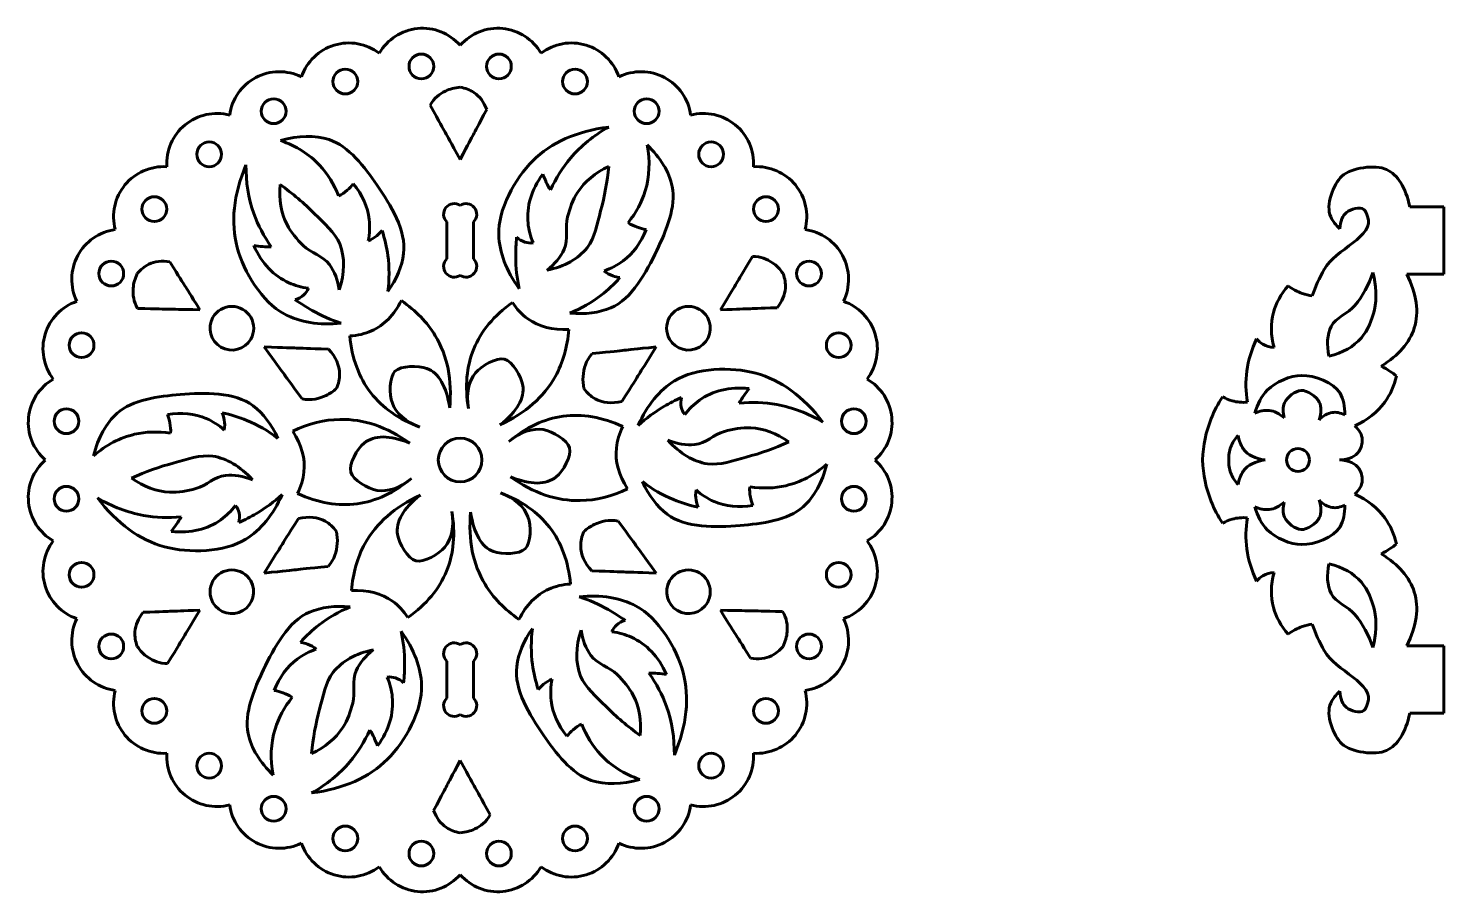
# Model space of a CAD drawing. Header units: millimetres. Extents: x 106 to 531, y -91 to 273.
# Drawn here: x 304 to 514.3, y 100.6 to 229 of the extents above; entities that cross this region are included whole.
import ezdxf

# ---------------------------------------------------------------- set-up
doc = ezdxf.new("R2010")
doc.units = ezdxf.units.MM
doc.linetypes.add('K5LT32773', pattern=[0])

msp = doc.modelspace()

# ---------------------------------------------------------------- linework, layer by layer
at = {"color": 30, "linetype": 'K5LT32773', "lineweight": 60, "true_color": 0xff8000}
for p, q in [((509.295, 202.423), (514.325, 202.423)), ((514.325, 202.423), (514.325, 192.423)), ((366.141, 200.177), (366.141, 194.668)), ((370.141, 194.668), (370.141, 200.177)), ((514.325, 192.423), (508.822, 192.423)), ((514.325, 137.115), (508.822, 137.115)), ((514.325, 127.115), (514.325, 137.115)), ((366.141, 129.36), (366.141, 134.869)), ((370.141, 134.869), (370.141, 129.36)), ((509.295, 127.115), (514.325, 127.115))]:
    msp.add_line(p, q, dxfattribs=at)
for centre, radius in [((362.378, 223.284), 1.841), ((373.905, 223.284), 1.841), ((351.073, 221.035), 1.841), ((385.21, 221.035), 1.841), ((340.424, 216.624), 1.841), ((395.859, 216.624), 1.841), ((330.84, 210.221), 1.841), ((405.443, 210.221), 1.841), ((322.689, 202.07), 1.841), ((413.593, 202.07), 1.841), ((316.285, 192.486), 1.841), ((419.997, 192.486), 1.841), ((311.874, 181.837), 1.841), ((424.408, 181.837), 1.841), ((309.626, 170.532), 1.841), ((426.657, 170.532), 1.841), ((368.141, 164.769), 3.245), ((492.67, 164.769), 1.698), ((309.626, 159.005), 1.841), ((426.657, 159.005), 1.841), ((311.874, 147.7), 1.841), ((424.408, 147.7), 1.841), ((316.285, 137.051), 1.841), ((419.997, 137.051), 1.841), ((322.689, 127.467), 1.841), ((413.593, 127.467), 1.841), ((330.84, 119.316), 1.841), ((405.443, 119.316), 1.841), ((340.424, 112.913), 1.841), ((395.859, 112.913), 1.841), ((351.073, 108.502), 1.841), ((385.21, 108.502), 1.841), ((362.378, 106.253), 1.841), ((373.905, 106.253), 1.841)]:
    msp.add_circle(centre, radius, dxfattribs=at)
for centre, radius, start, end in [((362.553, 221.507), 7.449, 41.3919, 149.8581), ((373.73, 221.507), 7.449, 30.1419, 138.6081), ((351.591, 219.326), 7.449, 52.6419, 161.1081), ((384.691, 219.326), 7.449, 18.8919, 127.3581), ((341.266, 215.049), 7.449, 63.8919, 172.3581), ((395.017, 215.049), 7.449, 7.6419, 116.1081), ((331.973, 208.84), 7.449, 75.1419, 183.6081), ((404.31, 208.84), 7.449, 356.3919, 104.8581), ((324.07, 200.937), 7.449, 86.3919, 194.8581), ((412.213, 200.937), 7.449, 345.1419, 93.6081), ((367.264, 201.3), 1.587, 56.4451, 225), ((369.019, 201.3), 1.587, 315, 123.5549), ((317.861, 191.644), 7.449, 97.6419, 206.1081), ((418.422, 191.644), 7.449, 333.8919, 82.3581), ((367.264, 193.545), 1.587, 135, 303.5549), ((369.019, 193.545), 1.587, 236.4451, 45), ((313.584, 181.318), 7.449, 108.8919, 217.3581), ((334.21, 184.359), 3.245, 330, 150), ((402.073, 184.359), 3.245, 30, 210), ((422.699, 181.318), 7.449, 322.6419, 71.1081), ((334.21, 184.359), 3.245, 150, 330), ((402.073, 184.359), 3.245, 210, 30), ((311.403, 170.357), 7.449, 120.1419, 228.6081), ((424.88, 170.357), 7.449, 311.3919, 59.8581), ((311.403, 159.18), 7.449, 131.3919, 239.8581), ((424.88, 159.18), 7.449, 300.1419, 48.6081), ((313.584, 148.219), 7.449, 142.6419, 251.1081), ((422.699, 148.219), 7.449, 288.8919, 37.3581), ((334.21, 145.178), 3.245, 30, 210), ((402.073, 145.178), 3.245, 330, 150), ((334.21, 145.178), 3.245, 210, 30), ((402.073, 145.178), 3.245, 150, 330), ((317.861, 137.893), 7.449, 153.8919, 262.3581), ((418.422, 137.893), 7.449, 277.6419, 26.1081), ((367.264, 135.992), 1.587, 56.4451, 225), ((369.019, 135.992), 1.587, 315, 123.5549), ((324.07, 128.6), 7.449, 165.1419, 273.6081), ((412.213, 128.6), 7.449, 266.3919, 14.8581), ((367.264, 128.237), 1.587, 135, 303.5549), ((369.019, 128.237), 1.587, 236.4451, 45), ((331.973, 120.697), 7.449, 176.3919, 284.8581), ((404.31, 120.697), 7.449, 255.1419, 3.6081), ((341.266, 114.488), 7.449, 187.6419, 296.1081), ((395.017, 114.488), 7.449, 243.8919, 352.3581), ((351.591, 110.211), 7.449, 198.8919, 307.3581), ((384.691, 110.211), 7.449, 232.6419, 341.1081), ((362.553, 108.03), 7.449, 210.1419, 318.6081), ((373.73, 108.03), 7.449, 221.3919, 329.8581)]:
    msp.add_arc(centre, radius, start, end, dxfattribs=at)
for points, knots in [([(363.682, 217.543), (364.282, 218.609), (365.058, 219.179), (365.95, 219.619), (366.606, 219.943), (367.337, 220.131), (368.141, 220.182)], [0, 0, 0, 0, 1, 1, 1, 2, 2, 2, 2]), ([(372.082, 216.88), (371.66, 217.998), (371.03, 218.84), (370.192, 219.405), (369.61, 219.798), (368.926, 220.057), (368.141, 220.182)], [0, 0, 0, 0, 1, 1, 1, 2, 2, 2, 2]), ([(341.44, 212.273), (344.136, 213.039), (346.55, 213.08), (348.681, 212.397), (351.561, 211.473), (353.969, 208.278), (355.775, 205.657), (357.796, 202.725), (360.173, 198.834), (359.743, 195.456), (359.503, 193.573), (358.718, 191.696), (357.388, 189.827)], [0, 0, 0, 0, 1, 1, 1, 2, 2, 2, 3, 3, 3, 4, 4, 4, 4]), ([(376.901, 190.242), (374.98, 192.947), (373.971, 195.62), (373.875, 198.261), (373.74, 201.993), (376.259, 206.603), (378.938, 209.266), (381.67, 211.982), (385.432, 213.653), (390.226, 214.279)], [0, 0, 0, 0, 1, 1, 1, 2, 2, 2, 3, 3, 3, 3]), ([(381.553, 204.92), (382.355, 206.667), (383.35, 208.242), (384.54, 209.645), (386.101, 211.486), (387.997, 213.03), (390.226, 214.279)], [0, 0, 0, 0, 1, 1, 1, 2, 2, 2, 2]), ([(350.071, 204.022), (349.38, 205.796), (348.438, 207.322), (347.244, 208.599), (345.719, 210.229), (343.784, 211.454), (341.44, 212.273)], [0, 0, 0, 0, 1, 1, 1, 2, 2, 2, 2]), ([(395.931, 211.645), (397.942, 209.693), (399.185, 207.623), (399.659, 205.436), (400.299, 202.48), (398.735, 198.797), (397.369, 195.922), (395.84, 192.706), (393.659, 188.702), (390.519, 187.386), (388.768, 186.652), (386.75, 186.393), (384.466, 186.61)], [0, 0, 0, 0, 1, 1, 1, 2, 2, 2, 3, 3, 3, 4, 4, 4, 4]), ([(393.101, 200.045), (394.292, 201.53), (395.142, 203.109), (395.65, 204.782), (396.3, 206.917), (396.393, 209.205), (395.931, 211.645)], [0, 0, 0, 0, 1, 1, 1, 2, 2, 2, 2]), ([(350.461, 185.091), (347.157, 184.78), (344.338, 185.243), (342.003, 186.48), (338.703, 188.229), (335.97, 192.715), (335.003, 196.367), (334.018, 200.091), (334.452, 204.185), (336.306, 208.649)], [0, 0, 0, 0, 1, 1, 1, 2, 2, 2, 3, 3, 3, 3]), ([(340.075, 196.459), (338.963, 198.027), (338.097, 199.677), (337.477, 201.408), (336.663, 203.681), (336.273, 206.095), (336.306, 208.649)], [0, 0, 0, 0, 1, 1, 1, 2, 2, 2, 2]), ([(381.038, 192.984), (382.223, 193.895), (383.08, 194.942), (383.608, 196.126), (384.234, 197.53), (383.696, 199.377), (384.102, 200.912), (384.434, 202.165), (384.886, 203.486), (385.581, 204.551), (386.648, 206.188), (388.192, 207.476), (390.214, 208.415)], [0, 0, 0, 0, 1, 1, 1, 2, 2, 2, 3, 3, 3, 4, 4, 4, 4]), ([(381.038, 192.984), (383.685, 193.545), (385.68, 194.662), (387.021, 196.336), (388.16, 197.758), (388.506, 199.943), (389.023, 201.808), (389.619, 203.956), (390.016, 206.159), (390.214, 208.415)], [0, 0, 0, 0, 1, 1, 1, 2, 2, 2, 3, 3, 3, 3]), ([(509.295, 202.423), (508.635, 205.323), (507.486, 207.164), (505.845, 207.943), (504.152, 208.748), (500.573, 208.239), (499.196, 206.965), (497.908, 205.774), (496.729, 202.653), (497.534, 200.903), (497.819, 200.282), (498.275, 199.695), (498.903, 199.142)], [0, 0, 0, 0, 1, 1, 1, 2, 2, 2, 3, 3, 3, 4, 4, 4, 4]), ([(378.984, 197.049), (378.577, 198.034), (378.326, 199.016), (378.229, 199.994), (377.986, 202.441), (378.712, 204.869), (380.406, 207.278)], [0, 0, 0, 0, 1, 1, 1, 2, 2, 2, 2]), ([(380.406, 207.278), (380.569, 206.86), (380.748, 206.451), (380.945, 206.049), (381.132, 205.665), (381.335, 205.289), (381.553, 204.92)], [0, 0, 0, 0, 1, 1, 1, 2, 2, 2, 2]), ([(350.154, 190.045), (349.958, 191.527), (349.479, 192.792), (348.718, 193.842), (347.816, 195.086), (345.947, 195.544), (344.821, 196.663), (343.901, 197.577), (342.983, 198.628), (342.408, 199.763), (341.525, 201.505), (341.181, 203.487), (341.378, 205.707)], [0, 0, 0, 0, 1, 1, 1, 2, 2, 2, 3, 3, 3, 4, 4, 4, 4]), ([(350.154, 190.045), (350.992, 192.618), (351.022, 194.904), (350.243, 196.902), (349.581, 198.6), (347.862, 199.992), (346.506, 201.372), (344.943, 202.963), (343.234, 204.408), (341.378, 205.707)], [0, 0, 0, 0, 1, 1, 1, 2, 2, 2, 3, 3, 3, 3]), ([(352.263, 205.844), (351.983, 205.488), (351.675, 205.165), (351.338, 204.877), (350.953, 204.548), (350.531, 204.263), (350.071, 204.022)], [0, 0, 0, 0, 1, 1, 1, 2, 2, 2, 2]), ([(354.474, 197.359), (354.691, 198.448), (354.74, 199.506), (354.619, 200.532), (354.399, 202.409), (353.614, 204.179), (352.263, 205.844)], [0, 0, 0, 0, 1, 1, 1, 2, 2, 2, 2]), ([(498.903, 199.142), (498.979, 200.291), (499.283, 201.111), (499.88, 201.587), (500.474, 202.061), (501.915, 202.494), (502.466, 202.005), (502.71, 201.787), (502.877, 201.319), (503.016, 200.983), (504.241, 198.03), (498.145, 196.08), (496.539, 193.117), (495.858, 191.862), (495.277, 190.546), (494.796, 189.168)], [0, 0, 0, 0, 1, 1, 1, 2, 2, 2, 3, 3, 3, 4, 4, 4, 5, 5, 5, 5]), ([(395.774, 199.057), (395.326, 199.121), (394.893, 199.227), (394.475, 199.375), (393.997, 199.544), (393.539, 199.767), (393.101, 200.045)], [0, 0, 0, 0, 1, 1, 1, 2, 2, 2, 2]), ([(356.534, 198.888), (356.305, 198.595), (356.051, 198.335), (355.772, 198.108), (355.387, 197.796), (354.955, 197.546), (354.474, 197.359)], [0, 0, 0, 0, 1, 1, 1, 2, 2, 2, 2]), ([(357.388, 189.827), (357.629, 191.635), (357.633, 193.416), (357.399, 195.171), (357.232, 196.424), (356.943, 197.663), (356.534, 198.888)], [0, 0, 0, 0, 1, 1, 1, 2, 2, 2, 2]), ([(376.901, 190.242), (376.583, 191.81), (376.415, 193.383), (376.397, 194.96), (376.386, 195.946), (376.433, 196.933), (376.539, 197.922)], [0, 0, 0, 0, 1, 1, 1, 2, 2, 2, 2]), ([(376.539, 197.922), (376.911, 197.557), (377.321, 197.304), (377.769, 197.164), (378.147, 197.045), (378.552, 197.007), (378.984, 197.049)], [0, 0, 0, 0, 1, 1, 1, 2, 2, 2, 2]), ([(389.532, 192.9), (390.584, 193.256), (391.524, 193.743), (392.352, 194.361), (393.868, 195.49), (395.008, 197.055), (395.774, 199.057)], [0, 0, 0, 0, 1, 1, 1, 2, 2, 2, 2]), ([(345.607, 190.299), (344.551, 190.439), (343.575, 190.712), (342.679, 191.117), (340.438, 192.131), (338.698, 193.973), (337.459, 196.644)], [0, 0, 0, 0, 1, 1, 1, 2, 2, 2, 2]), ([(337.459, 196.644), (337.902, 196.577), (338.347, 196.528), (338.793, 196.497), (339.219, 196.467), (339.647, 196.455), (340.075, 196.459)], [0, 0, 0, 0, 1, 1, 1, 2, 2, 2, 2]), ([(324.982, 194.236), (323.803, 194.431), (322.759, 194.306), (321.85, 193.863), (321.219, 193.555), (320.652, 193.092), (320.151, 192.475)], [0, 0, 0, 0, 1, 1, 1, 2, 2, 2, 2]), ([(411.616, 195.018), (412.839, 195.031), (413.72, 194.644), (414.547, 194.092), (415.156, 193.685), (415.684, 193.146), (416.131, 192.475)], [0, 0, 0, 0, 1, 1, 1, 2, 2, 2, 2]), ([(320.207, 187.294), (319.584, 188.347), (319.479, 189.303), (319.544, 190.296), (319.591, 191.026), (319.794, 191.753), (320.151, 192.475)], [0, 0, 0, 0, 1, 1, 1, 2, 2, 2, 2]), ([(384.466, 186.61), (386.153, 187.305), (387.697, 188.193), (389.099, 189.273), (390.101, 190.044), (391.03, 190.913), (391.886, 191.881)], [0, 0, 0, 0, 1, 1, 1, 2, 2, 2, 2]), ([(391.886, 191.881), (391.518, 191.932), (391.166, 192.022), (390.829, 192.151), (390.367, 192.327), (389.935, 192.577), (389.532, 192.9)], [0, 0, 0, 0, 1, 1, 1, 2, 2, 2, 2]), ([(415.241, 187.412), (415.999, 188.336), (416.413, 189.302), (416.483, 190.31), (416.532, 191.012), (416.415, 191.733), (416.131, 192.475)], [0, 0, 0, 0, 1, 1, 1, 2, 2, 2, 2]), ([(503.783, 192.649), (503.181, 190.793), (502.3, 189.158), (501.142, 187.744), (500.162, 186.549), (498.237, 185.942), (497.605, 184.632), (497.008, 183.397), (496.898, 181.919), (497.275, 180.199)], [0, 0, 0, 0, 1, 1, 1, 2, 2, 2, 3, 3, 3, 3]), ([(503.783, 192.649), (504.335, 190.7), (504.413, 188.845), (504.018, 187.084), (503.694, 185.637), (503.038, 184.033), (502.085, 182.934), (500.933, 181.607), (499.329, 180.695), (497.275, 180.199)], [0, 0, 0, 0, 1, 1, 1, 2, 2, 2, 3, 3, 3, 3]), ([(508.822, 192.423), (510.318, 189.418), (510.698, 186.742), (509.96, 184.396), (509.279, 182.229), (507.621, 180.327), (505.056, 178.737)], [0, 0, 0, 0, 1, 1, 1, 2, 2, 2, 2]), ([(343.628, 188.618), (344.131, 188.758), (344.555, 188.986), (344.9, 189.304), (345.192, 189.572), (345.427, 189.904), (345.607, 190.299)], [0, 0, 0, 0, 1, 1, 1, 2, 2, 2, 2]), ([(491.192, 190.668), (490.121, 189.433), (489.398, 188.113), (489.022, 186.707), (488.587, 185.077), (488.618, 183.332), (489.117, 181.473)], [0, 0, 0, 0, 1, 1, 1, 2, 2, 2, 2]), ([(494.796, 189.168), (494.284, 189.246), (493.79, 189.368), (493.314, 189.536), (492.563, 189.801), (491.856, 190.178), (491.192, 190.668)], [0, 0, 0, 0, 1, 1, 1, 2, 2, 2, 2]), ([(350.461, 185.091), (348.944, 185.6), (347.497, 186.241), (346.122, 187.014), (345.263, 187.497), (344.432, 188.032), (343.628, 188.618)], [0, 0, 0, 0, 1, 1, 1, 2, 2, 2, 2]), ([(351.734, 183.207), (352.921, 183.277), (354.003, 183.533), (354.981, 183.974), (356.826, 184.808), (358.299, 186.304), (359.399, 188.463)], [0, 0, 0, 0, 1, 1, 1, 2, 2, 2, 2]), ([(359.399, 188.463), (361.558, 186.978), (363.237, 185.241), (364.436, 183.253), (366.251, 180.246), (366.967, 176.662), (366.585, 172.503)], [0, 0, 0, 0, 1, 1, 1, 2, 2, 2, 2]), ([(369.375, 172.412), (368.823, 175.702), (369.084, 178.657), (370.158, 181.277), (371.243, 183.925), (373.159, 186.232), (375.906, 188.197)], [0, 0, 0, 0, 1, 1, 1, 2, 2, 2, 2]), ([(375.906, 188.197), (376.56, 187.204), (377.322, 186.395), (378.194, 185.769), (379.839, 184.587), (381.871, 184.06), (384.29, 184.186)], [0, 0, 0, 0, 1, 1, 1, 2, 2, 2, 2]), ([(362.139, 169.659), (359.014, 170.826), (356.585, 172.529), (354.853, 174.769), (353.102, 177.033), (352.062, 179.846), (351.734, 183.207)], [0, 0, 0, 0, 1, 1, 1, 2, 2, 2, 2]), ([(384.29, 184.186), (384.083, 181.574), (383.419, 179.252), (382.297, 177.22), (380.6, 174.145), (377.854, 171.733), (374.061, 169.984)], [0, 0, 0, 0, 1, 1, 1, 2, 2, 2, 2]), ([(348.582, 181.244), (349.662, 180.075), (350.209, 178.851), (350.225, 177.57), (350.233, 176.858), (350.077, 176.129), (349.757, 175.383)], [0, 0, 0, 0, 1, 1, 1, 2, 2, 2, 2]), ([(486.523, 182.793), (485.764, 181.227), (485.277, 179.624), (485.061, 177.983), (484.863, 176.474), (484.894, 174.934), (485.156, 173.362)], [0, 0, 0, 0, 1, 1, 1, 2, 2, 2, 2]), ([(489.117, 181.473), (488.502, 181.529), (487.952, 181.701), (487.466, 181.991), (487.119, 182.199), (486.804, 182.466), (486.523, 182.793)], [0, 0, 0, 0, 1, 1, 1, 2, 2, 2, 2]), ([(362.139, 169.659), (359.977, 170.516), (358.618, 171.699), (358.06, 173.208), (357.569, 174.537), (357.598, 177.094), (358.455, 177.956), (359.311, 178.816), (361.935, 178.864), (363.19, 178.383), (364.982, 177.696), (366.113, 175.735), (366.585, 172.503)], [0, 0, 0, 0, 1, 1, 1, 2, 2, 2, 3, 3, 3, 4, 4, 4, 4]), ([(369.375, 172.412), (369.037, 174.713), (369.382, 176.482), (370.41, 177.719), (371.315, 178.809), (373.544, 180.062), (374.719, 179.75), (375.891, 179.439), (377.246, 177.191), (377.456, 175.864), (377.757, 173.969), (376.625, 172.008), (374.061, 169.984)], [0, 0, 0, 0, 1, 1, 1, 2, 2, 2, 3, 3, 3, 4, 4, 4, 4]), ([(387.756, 180.583), (386.793, 179.487), (386.522, 178.386), (386.42, 177.204), (386.368, 176.611), (386.404, 176.004), (386.525, 175.383)], [0, 0, 0, 0, 1, 1, 1, 2, 2, 2, 2]), ([(394.582, 169.919), (395.964, 172.935), (397.774, 175.145), (400.014, 176.549), (403.178, 178.533), (408.429, 178.656), (412.076, 177.667), (415.793, 176.659), (419.122, 174.236), (422.061, 170.398)], [0, 0, 0, 0, 1, 1, 1, 2, 2, 2, 3, 3, 3, 3]), ([(486.245, 171.734), (486.633, 173.126), (487.256, 174.261), (488.111, 175.14), (489.336, 176.397), (491.528, 177.313), (493.22, 177.334), (495.133, 177.358), (497.964, 176.327), (498.918, 174.681), (499.417, 173.82), (499.657, 172.75), (499.638, 171.472)], [0, 0, 0, 0, 1, 1, 1, 2, 2, 2, 3, 3, 3, 4, 4, 4, 4]), ([(507.319, 177.276), (506.972, 175.787), (506.391, 174.483), (505.575, 173.362), (504.493, 171.876), (503, 170.713), (501.095, 169.872)], [0, 0, 0, 0, 1, 1, 1, 2, 2, 2, 2]), ([(505.056, 178.737), (505.506, 178.486), (505.947, 178.219), (506.376, 177.936), (506.696, 177.725), (507.011, 177.505), (507.319, 177.276)], [0, 0, 0, 0, 1, 1, 1, 2, 2, 2, 2]), ([(313.651, 165.396), (314.335, 168.114), (315.506, 170.225), (317.164, 171.73), (319.404, 173.762), (323.375, 174.249), (326.548, 174.503), (330.097, 174.787), (334.655, 174.901), (337.366, 172.839), (338.877, 171.69), (340.109, 170.072), (341.064, 167.985)], [0, 0, 0, 0, 1, 1, 1, 2, 2, 2, 3, 3, 3, 4, 4, 4, 4]), ([(344.638, 173.848), (346.069, 173.562), (347.158, 173.878), (348.233, 174.38), (348.772, 174.632), (349.28, 174.967), (349.757, 175.383)], [0, 0, 0, 0, 1, 1, 1, 2, 2, 2, 2]), ([(392.189, 173.47), (390.637, 173.119), (389.303, 173.257), (388.186, 173.884), (387.565, 174.233), (387.012, 174.732), (386.525, 175.383)], [0, 0, 0, 0, 1, 1, 1, 2, 2, 2, 2]), ([(401.519, 171.519), (402.168, 172.363), (402.892, 173.072), (403.691, 173.645), (405.689, 175.079), (408.155, 175.664), (411.088, 175.402)], [0, 0, 0, 0, 1, 1, 1, 2, 2, 2, 2]), ([(411.088, 175.402), (410.808, 175.052), (410.543, 174.692), (410.293, 174.321), (410.054, 173.967), (409.83, 173.603), (409.619, 173.229)], [0, 0, 0, 0, 1, 1, 1, 2, 2, 2, 2]), ([(490.633, 171.014), (490.392, 171.896), (490.403, 172.649), (490.665, 173.273), (491.024, 174.127), (492.307, 175.071), (493.154, 175.107), (494.031, 175.144), (495.438, 174.215), (495.84, 173.371), (496.177, 172.663), (496.166, 171.768), (495.807, 170.686)], [0, 0, 0, 0, 1, 1, 1, 2, 2, 2, 3, 3, 3, 4, 4, 4, 4]), ([(394.582, 169.919), (395.781, 170.978), (397.059, 171.91), (398.416, 172.715), (399.264, 173.217), (400.143, 173.67), (401.052, 174.073)], [0, 0, 0, 0, 1, 1, 1, 2, 2, 2, 2]), ([(401.052, 174.073), (400.922, 173.568), (400.908, 173.086), (401.01, 172.628), (401.097, 172.242), (401.266, 171.872), (401.519, 171.519)], [0, 0, 0, 0, 1, 1, 1, 2, 2, 2, 2]), ([(409.619, 173.229), (411.533, 173.409), (413.395, 173.334), (415.205, 173.005), (417.58, 172.573), (419.865, 171.704), (422.061, 170.398)], [0, 0, 0, 0, 1, 1, 1, 2, 2, 2, 2]), ([(481.465, 174.18), (480.783, 173.135), (480.217, 172.049), (479.767, 170.921), (478.998, 168.991), (478.568, 166.941), (478.477, 164.769)], [0, 0, 0, 0, 1, 1, 1, 2, 2, 2, 2]), ([(485.156, 173.362), (484.366, 173.294), (483.611, 173.364), (482.891, 173.569), (482.399, 173.709), (481.924, 173.913), (481.465, 174.18)], [0, 0, 0, 0, 1, 1, 1, 2, 2, 2, 2]), ([(333.084, 169.228), (332.249, 169.96), (331.357, 170.531), (330.408, 170.94), (328.673, 171.687), (326.747, 171.892), (324.63, 171.555)], [0, 0, 0, 0, 1, 1, 1, 2, 2, 2, 2]), ([(324.63, 171.555), (324.799, 171.135), (324.923, 170.707), (325.005, 170.271), (325.097, 169.773), (325.133, 169.265), (325.112, 168.746)], [0, 0, 0, 0, 1, 1, 1, 2, 2, 2, 2]), ([(341.064, 167.985), (339.618, 169.098), (338.077, 169.992), (336.441, 170.666), (335.272, 171.148), (334.055, 171.518), (332.789, 171.776)], [0, 0, 0, 0, 1, 1, 1, 2, 2, 2, 2]), ([(332.789, 171.776), (332.929, 171.432), (333.027, 171.081), (333.084, 170.726), (333.162, 170.237), (333.162, 169.738), (333.084, 169.228)], [0, 0, 0, 0, 1, 1, 1, 2, 2, 2, 2]), ([(343.251, 169.045), (345.616, 170.172), (347.959, 170.758), (350.28, 170.802), (353.792, 170.87), (357.254, 169.698), (360.665, 167.287)], [0, 0, 0, 0, 1, 1, 1, 2, 2, 2, 2]), ([(375.378, 167.522), (377.951, 169.644), (380.64, 170.896), (383.446, 171.276), (386.283, 171.661), (389.238, 171.155), (392.313, 169.758)], [0, 0, 0, 0, 1, 1, 1, 2, 2, 2, 2]), ([(486.245, 171.734), (486.983, 172.073), (487.692, 172.204), (488.373, 172.127), (489.165, 172.037), (489.919, 171.666), (490.633, 171.014)], [0, 0, 0, 0, 1, 1, 1, 2, 2, 2, 2]), ([(495.807, 170.686), (496.402, 171.348), (497.046, 171.731), (497.739, 171.832), (498.336, 171.92), (498.969, 171.8), (499.638, 171.472)], [0, 0, 0, 0, 1, 1, 1, 2, 2, 2, 2]), ([(325.112, 168.746), (323.229, 169.035), (321.437, 168.981), (319.734, 168.586), (317.56, 168.08), (315.532, 167.017), (313.651, 165.396)], [0, 0, 0, 0, 1, 1, 1, 2, 2, 2, 2]), ([(343.97, 159.779), (344.502, 160.841), (344.822, 161.906), (344.928, 162.974), (345.129, 164.989), (344.57, 167.013), (343.251, 169.045)], [0, 0, 0, 0, 1, 1, 1, 2, 2, 2, 2]), ([(360.905, 162.015), (359.082, 160.572), (357.377, 159.986), (355.792, 160.258), (354.395, 160.497), (352.196, 161.8), (351.878, 162.974), (351.561, 164.145), (352.831, 166.442), (353.875, 167.287), (355.366, 168.496), (357.63, 168.496), (360.665, 167.287)], [0, 0, 0, 0, 1, 1, 1, 2, 2, 2, 3, 3, 3, 4, 4, 4, 4]), ([(375.378, 167.522), (377.201, 168.965), (378.905, 169.551), (380.491, 169.279), (381.888, 169.04), (384.087, 167.737), (384.405, 166.563), (384.722, 165.392), (383.452, 163.095), (382.408, 162.25), (380.916, 161.041), (378.653, 161.041), (375.618, 162.25)], [0, 0, 0, 0, 1, 1, 1, 2, 2, 2, 3, 3, 3, 4, 4, 4, 4]), ([(392.313, 169.758), (391.78, 168.696), (391.461, 167.631), (391.354, 166.563), (391.154, 164.548), (391.713, 162.524), (393.032, 160.492)], [0, 0, 0, 0, 1, 1, 1, 2, 2, 2, 2]), ([(399.025, 167.708), (400.406, 167.137), (401.742, 166.918), (403.031, 167.053), (404.56, 167.212), (405.891, 168.602), (407.423, 169.018), (408.674, 169.357), (410.044, 169.626), (411.314, 169.557), (413.265, 169.451), (415.152, 168.757), (416.977, 167.477)], [0, 0, 0, 0, 1, 1, 1, 2, 2, 2, 3, 3, 3, 4, 4, 4, 4]), ([(482.386, 164.769), (482.363, 165.463), (482.462, 166.11), (482.687, 166.711), (482.918, 167.326), (483.251, 167.895), (483.774, 168.408)], [0, 0, 0, 0, 1, 1, 1, 2, 2, 2, 2]), ([(483.774, 168.408), (483.892, 167.624), (484.148, 166.964), (484.542, 166.429), (485.217, 165.51), (486.298, 164.956), (487.784, 164.769)], [0, 0, 0, 0, 1, 1, 1, 2, 2, 2, 2]), ([(501.095, 169.872), (501.809, 169.219), (502.186, 168.527), (502.226, 167.797), (502.256, 167.253), (502.039, 166.551), (501.755, 166.099), (501.223, 165.255), (500.247, 164.811), (498.826, 164.769)], [0, 0, 0, 0, 1, 1, 1, 2, 2, 2, 3, 3, 3, 3]), ([(399.025, 167.708), (400.834, 165.695), (402.799, 164.527), (404.919, 164.202), (406.72, 163.927), (408.786, 164.72), (410.659, 165.204), (412.818, 165.762), (414.924, 166.519), (416.977, 167.477)], [0, 0, 0, 0, 1, 1, 1, 2, 2, 2, 3, 3, 3, 3]), ([(337.258, 161.829), (335.448, 163.842), (333.484, 165.011), (331.364, 165.335), (329.562, 165.61), (327.497, 164.817), (325.624, 164.333), (323.465, 163.775), (321.359, 163.018), (319.306, 162.06)], [0, 0, 0, 0, 1, 1, 1, 2, 2, 2, 3, 3, 3, 3]), ([(422.632, 164.141), (421.947, 161.423), (420.776, 159.312), (419.119, 157.807), (416.879, 155.775), (412.908, 155.288), (409.734, 155.034), (406.185, 154.75), (401.627, 154.636), (398.917, 156.698), (397.406, 157.847), (396.173, 159.465), (395.219, 161.552)], [0, 0, 0, 0, 1, 1, 1, 2, 2, 2, 3, 3, 3, 4, 4, 4, 4]), ([(411.171, 160.791), (413.053, 160.502), (414.846, 160.556), (416.548, 160.951), (418.722, 161.457), (420.75, 162.52), (422.632, 164.141)], [0, 0, 0, 0, 1, 1, 1, 2, 2, 2, 2]), ([(481.465, 155.357), (480.783, 156.402), (480.217, 157.488), (479.767, 158.616), (478.998, 160.546), (478.568, 162.596), (478.477, 164.769)], [0, 0, 0, 0, 1, 1, 1, 2, 2, 2, 2]), ([(482.386, 164.769), (482.363, 164.074), (482.462, 163.427), (482.687, 162.826), (482.918, 162.211), (483.251, 161.642), (483.774, 161.129)], [0, 0, 0, 0, 1, 1, 1, 2, 2, 2, 2]), ([(483.774, 161.129), (483.892, 161.913), (484.148, 162.573), (484.542, 163.108), (485.217, 164.027), (486.298, 164.581), (487.784, 164.769)], [0, 0, 0, 0, 1, 1, 1, 2, 2, 2, 2]), ([(501.095, 159.665), (501.809, 160.318), (502.186, 161.01), (502.226, 161.74), (502.256, 162.284), (502.039, 162.986), (501.755, 163.438), (501.223, 164.282), (500.247, 164.726), (498.826, 164.769)], [0, 0, 0, 0, 1, 1, 1, 2, 2, 2, 3, 3, 3, 3]), ([(337.258, 161.829), (335.876, 162.4), (334.541, 162.619), (333.251, 162.484), (331.723, 162.325), (330.392, 160.935), (328.86, 160.519), (327.608, 160.18), (326.239, 159.911), (324.969, 159.98), (323.018, 160.086), (321.13, 160.78), (319.306, 162.06)], [0, 0, 0, 0, 1, 1, 1, 2, 2, 2, 3, 3, 3, 4, 4, 4, 4]), ([(360.905, 162.015), (358.332, 159.893), (355.642, 158.641), (352.837, 158.261), (350, 157.876), (347.044, 158.382), (343.97, 159.779)], [0, 0, 0, 0, 1, 1, 1, 2, 2, 2, 2]), ([(393.032, 160.492), (390.667, 159.365), (388.324, 158.779), (386.002, 158.735), (382.49, 158.667), (379.029, 159.839), (375.618, 162.25)], [0, 0, 0, 0, 1, 1, 1, 2, 2, 2, 2]), ([(395.219, 161.552), (396.664, 160.439), (398.205, 159.545), (399.842, 158.871), (401.01, 158.389), (402.228, 158.019), (403.494, 157.761)], [0, 0, 0, 0, 1, 1, 1, 2, 2, 2, 2]), ([(403.494, 157.761), (403.354, 158.105), (403.256, 158.456), (403.199, 158.811), (403.121, 159.3), (403.121, 159.799), (403.199, 160.309)], [0, 0, 0, 0, 1, 1, 1, 2, 2, 2, 2]), ([(403.199, 160.309), (404.034, 159.577), (404.926, 159.006), (405.874, 158.597), (407.61, 157.85), (409.536, 157.645), (411.653, 157.982)], [0, 0, 0, 0, 1, 1, 1, 2, 2, 2, 2]), ([(411.653, 157.982), (411.484, 158.402), (411.359, 158.83), (411.278, 159.266), (411.185, 159.764), (411.15, 160.272), (411.171, 160.791)], [0, 0, 0, 0, 1, 1, 1, 2, 2, 2, 2]), ([(341.701, 159.618), (340.319, 156.602), (338.508, 154.392), (336.269, 152.988), (333.104, 151.004), (327.853, 150.881), (324.207, 151.87), (320.489, 152.878), (317.161, 155.301), (314.222, 159.139)], [0, 0, 0, 0, 1, 1, 1, 2, 2, 2, 3, 3, 3, 3]), ([(326.664, 156.308), (324.75, 156.128), (322.888, 156.203), (321.078, 156.532), (318.703, 156.964), (316.418, 157.833), (314.222, 159.139)], [0, 0, 0, 0, 1, 1, 1, 2, 2, 2, 2]), ([(334.764, 158.018), (334.114, 157.174), (333.39, 156.465), (332.591, 155.892), (330.593, 154.458), (328.128, 153.873), (325.195, 154.135)], [0, 0, 0, 0, 1, 1, 1, 2, 2, 2, 2]), ([(335.231, 155.464), (335.361, 155.969), (335.375, 156.451), (335.272, 156.909), (335.186, 157.295), (335.016, 157.665), (334.764, 158.018)], [0, 0, 0, 0, 1, 1, 1, 2, 2, 2, 2]), ([(341.701, 159.618), (340.502, 158.559), (339.224, 157.627), (337.867, 156.822), (337.019, 156.32), (336.14, 155.867), (335.231, 155.464)], [0, 0, 0, 0, 1, 1, 1, 2, 2, 2, 2]), ([(351.993, 145.351), (352.199, 147.963), (352.863, 150.285), (353.985, 152.317), (355.683, 155.392), (358.428, 157.804), (362.222, 159.553)], [0, 0, 0, 0, 1, 1, 1, 2, 2, 2, 2]), ([(366.907, 157.125), (367.246, 154.824), (366.901, 153.055), (365.873, 151.818), (364.967, 150.728), (362.739, 149.475), (361.564, 149.787), (360.391, 150.098), (359.037, 152.346), (358.827, 153.673), (358.526, 155.569), (359.658, 157.529), (362.222, 159.553)], [0, 0, 0, 0, 1, 1, 1, 2, 2, 2, 3, 3, 3, 4, 4, 4, 4]), ([(374.144, 159.878), (376.306, 159.021), (377.665, 157.838), (378.222, 156.329), (378.714, 155), (378.685, 152.443), (377.827, 151.581), (376.972, 150.721), (374.348, 150.673), (373.093, 151.154), (371.301, 151.841), (370.17, 153.802), (369.698, 157.034)], [0, 0, 0, 0, 1, 1, 1, 2, 2, 2, 3, 3, 3, 4, 4, 4, 4]), ([(374.144, 159.878), (377.269, 158.711), (379.697, 157.008), (381.43, 154.768), (383.181, 152.504), (384.22, 149.691), (384.549, 146.33)], [0, 0, 0, 0, 1, 1, 1, 2, 2, 2, 2]), ([(486.245, 157.803), (486.983, 157.464), (487.692, 157.333), (488.373, 157.41), (489.165, 157.5), (489.919, 157.871), (490.633, 158.523)], [0, 0, 0, 0, 1, 1, 1, 2, 2, 2, 2]), ([(486.245, 157.803), (486.633, 156.411), (487.256, 155.276), (488.111, 154.397), (489.336, 153.14), (491.528, 152.224), (493.22, 152.203), (495.133, 152.179), (497.964, 153.21), (498.918, 154.856), (499.417, 155.717), (499.657, 156.787), (499.638, 158.065)], [0, 0, 0, 0, 1, 1, 1, 2, 2, 2, 3, 3, 3, 4, 4, 4, 4]), ([(490.633, 158.523), (490.392, 157.641), (490.403, 156.888), (490.665, 156.264), (491.024, 155.41), (492.307, 154.466), (493.154, 154.43), (494.031, 154.393), (495.438, 155.322), (495.84, 156.166), (496.177, 156.874), (496.166, 157.769), (495.807, 158.851)], [0, 0, 0, 0, 1, 1, 1, 2, 2, 2, 3, 3, 3, 4, 4, 4, 4]), ([(495.807, 158.851), (496.402, 158.189), (497.046, 157.806), (497.739, 157.705), (498.336, 157.617), (498.969, 157.737), (499.638, 158.065)], [0, 0, 0, 0, 1, 1, 1, 2, 2, 2, 2]), ([(507.319, 152.261), (506.972, 153.75), (506.391, 155.054), (505.575, 156.175), (504.493, 157.661), (503, 158.824), (501.095, 159.665)], [0, 0, 0, 0, 1, 1, 1, 2, 2, 2, 2]), ([(325.195, 154.135), (325.475, 154.485), (325.74, 154.845), (325.99, 155.216), (326.228, 155.57), (326.453, 155.934), (326.664, 156.308)], [0, 0, 0, 0, 1, 1, 1, 2, 2, 2, 2]), ([(344.094, 156.067), (345.646, 156.418), (346.98, 156.28), (348.097, 155.653), (348.717, 155.304), (349.271, 154.805), (349.757, 154.154)], [0, 0, 0, 0, 1, 1, 1, 2, 2, 2, 2]), ([(366.907, 157.125), (367.459, 153.835), (367.198, 150.88), (366.125, 148.26), (365.039, 145.612), (363.123, 143.305), (360.377, 141.34)], [0, 0, 0, 0, 1, 1, 1, 2, 2, 2, 2]), ([(376.883, 141.074), (374.725, 142.559), (373.046, 144.296), (371.847, 146.284), (370.032, 149.291), (369.316, 152.875), (369.698, 157.034)], [0, 0, 0, 0, 1, 1, 1, 2, 2, 2, 2]), ([(391.645, 155.689), (390.214, 155.975), (389.124, 155.659), (388.05, 155.157), (387.511, 154.905), (387.002, 154.57), (386.525, 154.154)], [0, 0, 0, 0, 1, 1, 1, 2, 2, 2, 2]), ([(485.156, 156.175), (484.366, 156.243), (483.611, 156.173), (482.891, 155.968), (482.399, 155.828), (481.924, 155.624), (481.465, 155.357)], [0, 0, 0, 0, 1, 1, 1, 2, 2, 2, 2]), ([(486.523, 146.744), (485.764, 148.31), (485.277, 149.913), (485.061, 151.554), (484.863, 153.063), (484.894, 154.603), (485.156, 156.175)], [0, 0, 0, 0, 1, 1, 1, 2, 2, 2, 2]), ([(348.527, 148.954), (349.49, 150.05), (349.761, 151.151), (349.863, 152.333), (349.914, 152.926), (349.879, 153.533), (349.757, 154.154)], [0, 0, 0, 0, 1, 1, 1, 2, 2, 2, 2]), ([(387.701, 148.293), (386.621, 149.462), (386.073, 150.686), (386.058, 151.967), (386.049, 152.679), (386.205, 153.408), (386.525, 154.154)], [0, 0, 0, 0, 1, 1, 1, 2, 2, 2, 2]), ([(505.056, 150.8), (505.506, 151.051), (505.947, 151.318), (506.376, 151.601), (506.696, 151.812), (507.011, 152.032), (507.319, 152.261)], [0, 0, 0, 0, 1, 1, 1, 2, 2, 2, 2]), ([(508.822, 137.115), (510.318, 140.119), (510.698, 142.795), (509.96, 145.141), (509.279, 147.308), (507.621, 149.21), (505.056, 150.8)], [0, 0, 0, 0, 1, 1, 1, 2, 2, 2, 2]), ([(489.117, 148.064), (488.502, 148.008), (487.952, 147.836), (487.466, 147.546), (487.119, 147.338), (486.804, 147.071), (486.523, 146.744)], [0, 0, 0, 0, 1, 1, 1, 2, 2, 2, 2]), ([(491.192, 138.869), (490.121, 140.104), (489.398, 141.424), (489.022, 142.83), (488.587, 144.46), (488.618, 146.205), (489.117, 148.064)], [0, 0, 0, 0, 1, 1, 1, 2, 2, 2, 2]), ([(503.783, 136.888), (503.181, 138.744), (502.3, 140.379), (501.142, 141.793), (500.162, 142.988), (498.237, 143.595), (497.605, 144.905), (497.008, 146.14), (496.898, 147.618), (497.275, 149.338)], [0, 0, 0, 0, 1, 1, 1, 2, 2, 2, 3, 3, 3, 3]), ([(503.783, 136.888), (504.335, 138.837), (504.413, 140.692), (504.018, 142.453), (503.694, 143.9), (503.038, 145.504), (502.085, 146.603), (500.933, 147.93), (499.329, 148.842), (497.275, 149.338)], [0, 0, 0, 0, 1, 1, 1, 2, 2, 2, 3, 3, 3, 3]), ([(360.377, 141.34), (359.723, 142.333), (358.96, 143.142), (358.089, 143.768), (356.444, 144.95), (354.412, 145.477), (351.993, 145.351)], [0, 0, 0, 0, 1, 1, 1, 2, 2, 2, 2]), ([(384.549, 146.33), (383.362, 146.26), (382.28, 146.004), (381.302, 145.563), (379.456, 144.729), (377.983, 143.233), (376.883, 141.074)], [0, 0, 0, 0, 1, 1, 1, 2, 2, 2, 2]), ([(340.352, 117.892), (338.341, 119.844), (337.098, 121.914), (336.624, 124.101), (335.984, 127.057), (337.547, 130.74), (338.914, 133.615), (340.443, 136.831), (342.623, 140.835), (345.764, 142.151), (347.515, 142.885), (349.533, 143.144), (351.817, 142.927)], [0, 0, 0, 0, 1, 1, 1, 2, 2, 2, 3, 3, 3, 4, 4, 4, 4]), ([(385.822, 144.446), (389.125, 144.757), (391.944, 144.294), (394.28, 143.057), (397.58, 141.308), (400.312, 136.822), (401.279, 133.17), (402.265, 129.446), (401.831, 125.352), (399.976, 120.888)], [0, 0, 0, 0, 1, 1, 1, 2, 2, 2, 3, 3, 3, 3]), ([(385.822, 144.446), (387.339, 143.937), (388.785, 143.296), (390.16, 142.523), (391.019, 142.04), (391.851, 141.505), (392.654, 140.919)], [0, 0, 0, 0, 1, 1, 1, 2, 2, 2, 2]), ([(321.042, 142.125), (320.284, 141.201), (319.87, 140.235), (319.799, 139.227), (319.75, 138.525), (319.868, 137.804), (320.151, 137.062)], [0, 0, 0, 0, 1, 1, 1, 2, 2, 2, 2]), ([(351.817, 142.927), (350.13, 142.232), (348.586, 141.344), (347.183, 140.264), (346.182, 139.493), (345.253, 138.624), (344.397, 137.656)], [0, 0, 0, 0, 1, 1, 1, 2, 2, 2, 2]), ([(416.075, 142.243), (416.699, 141.19), (416.804, 140.234), (416.739, 139.241), (416.691, 138.511), (416.489, 137.784), (416.131, 137.062)], [0, 0, 0, 0, 1, 1, 1, 2, 2, 2, 2]), ([(359.381, 139.295), (361.303, 136.59), (362.311, 133.917), (362.407, 131.276), (362.543, 127.544), (360.024, 122.934), (357.345, 120.271), (354.613, 117.555), (350.851, 115.884), (346.057, 115.258)], [0, 0, 0, 0, 1, 1, 1, 2, 2, 2, 3, 3, 3, 3]), ([(359.381, 139.295), (359.7, 137.727), (359.868, 136.154), (359.886, 134.577), (359.897, 133.591), (359.85, 132.604), (359.744, 131.615)], [0, 0, 0, 0, 1, 1, 1, 2, 2, 2, 2]), ([(394.843, 117.264), (392.147, 116.498), (389.733, 116.457), (387.601, 117.14), (384.721, 118.064), (382.314, 121.259), (380.507, 123.88), (378.487, 126.812), (376.11, 130.703), (376.54, 134.081), (376.78, 135.964), (377.565, 137.841), (378.894, 139.71)], [0, 0, 0, 0, 1, 1, 1, 2, 2, 2, 3, 3, 3, 4, 4, 4, 4]), ([(378.894, 139.71), (378.653, 137.902), (378.65, 136.121), (378.884, 134.366), (379.051, 133.113), (379.339, 131.874), (379.749, 130.649)], [0, 0, 0, 0, 1, 1, 1, 2, 2, 2, 2]), ([(386.129, 139.492), (385.29, 136.919), (385.261, 134.633), (386.04, 132.635), (386.702, 130.937), (388.421, 129.545), (389.777, 128.165), (391.34, 126.574), (393.049, 125.129), (394.904, 123.83)], [0, 0, 0, 0, 1, 1, 1, 2, 2, 2, 3, 3, 3, 3]), ([(386.129, 139.492), (386.325, 138.01), (386.803, 136.745), (387.565, 135.695), (388.467, 134.451), (390.336, 133.993), (391.462, 132.874), (392.381, 131.96), (393.299, 130.909), (393.874, 129.774), (394.758, 128.032), (395.101, 126.05), (394.904, 123.83)], [0, 0, 0, 0, 1, 1, 1, 2, 2, 2, 3, 3, 3, 4, 4, 4, 4]), ([(392.654, 140.919), (392.152, 140.779), (391.728, 140.551), (391.383, 140.233), (391.091, 139.965), (390.856, 139.633), (390.676, 139.238)], [0, 0, 0, 0, 1, 1, 1, 2, 2, 2, 2]), ([(390.676, 139.238), (391.732, 139.098), (392.708, 138.825), (393.604, 138.42), (395.844, 137.406), (397.584, 135.564), (398.824, 132.893)], [0, 0, 0, 0, 1, 1, 1, 2, 2, 2, 2]), ([(494.796, 140.369), (494.284, 140.291), (493.79, 140.169), (493.314, 140.001), (492.563, 139.736), (491.856, 139.359), (491.192, 138.869)], [0, 0, 0, 0, 1, 1, 1, 2, 2, 2, 2]), ([(498.903, 130.395), (498.979, 129.246), (499.283, 128.426), (499.88, 127.95), (500.474, 127.476), (501.915, 127.043), (502.466, 127.533), (502.71, 127.75), (502.877, 128.218), (503.016, 128.554), (504.241, 131.507), (498.145, 133.457), (496.539, 136.42), (495.858, 137.675), (495.277, 138.991), (494.796, 140.369)], [0, 0, 0, 0, 1, 1, 1, 2, 2, 2, 3, 3, 3, 4, 4, 4, 5, 5, 5, 5]), ([(324.666, 134.52), (323.443, 134.506), (322.563, 134.893), (321.735, 135.445), (321.126, 135.852), (320.598, 136.391), (320.151, 137.062)], [0, 0, 0, 0, 1, 1, 1, 2, 2, 2, 2]), ([(344.397, 137.656), (344.765, 137.605), (345.117, 137.515), (345.453, 137.386), (345.916, 137.21), (346.348, 136.96), (346.751, 136.637)], [0, 0, 0, 0, 1, 1, 1, 2, 2, 2, 2]), ([(411.301, 135.301), (412.48, 135.106), (413.524, 135.231), (414.432, 135.674), (415.064, 135.982), (415.63, 136.445), (416.131, 137.062)], [0, 0, 0, 0, 1, 1, 1, 2, 2, 2, 2]), ([(346.751, 136.637), (345.699, 136.281), (344.759, 135.794), (343.93, 135.177), (342.415, 134.047), (341.274, 132.482), (340.508, 130.48)], [0, 0, 0, 0, 1, 1, 1, 2, 2, 2, 2]), ([(355.245, 136.553), (354.06, 135.642), (353.203, 134.595), (352.675, 133.411), (352.049, 132.007), (352.587, 130.16), (352.18, 128.625), (351.849, 127.372), (351.397, 126.051), (350.702, 124.986), (349.635, 123.349), (348.09, 122.061), (346.069, 121.122)], [0, 0, 0, 0, 1, 1, 1, 2, 2, 2, 3, 3, 3, 4, 4, 4, 4]), ([(355.245, 136.553), (352.597, 135.992), (350.603, 134.875), (349.262, 133.201), (348.123, 131.779), (347.777, 129.594), (347.259, 127.729), (346.663, 125.581), (346.266, 123.378), (346.069, 121.122)], [0, 0, 0, 0, 1, 1, 1, 2, 2, 2, 3, 3, 3, 3]), ([(398.824, 132.893), (398.38, 132.96), (397.936, 133.009), (397.49, 133.04), (397.064, 133.07), (396.636, 133.082), (396.207, 133.078)], [0, 0, 0, 0, 1, 1, 1, 2, 2, 2, 2]), ([(396.207, 133.078), (397.32, 131.51), (398.186, 129.86), (398.806, 128.129), (399.619, 125.856), (400.01, 123.442), (399.976, 120.888)], [0, 0, 0, 0, 1, 1, 1, 2, 2, 2, 2]), ([(340.508, 130.48), (340.957, 130.416), (341.39, 130.31), (341.808, 130.162), (342.285, 129.993), (342.743, 129.77), (343.182, 129.492)], [0, 0, 0, 0, 1, 1, 1, 2, 2, 2, 2]), ([(357.299, 132.488), (357.705, 131.503), (357.957, 130.521), (358.054, 129.543), (358.296, 127.096), (357.571, 124.668), (355.877, 122.259)], [0, 0, 0, 0, 1, 1, 1, 2, 2, 2, 2]), ([(359.744, 131.615), (359.371, 131.98), (358.961, 132.233), (358.514, 132.373), (358.136, 132.492), (357.731, 132.53), (357.299, 132.488)], [0, 0, 0, 0, 1, 1, 1, 2, 2, 2, 2]), ([(379.749, 130.649), (379.977, 130.942), (380.231, 131.202), (380.511, 131.429), (380.895, 131.741), (381.328, 131.991), (381.808, 132.178)], [0, 0, 0, 0, 1, 1, 1, 2, 2, 2, 2]), ([(381.808, 132.178), (381.591, 131.089), (381.543, 130.031), (381.663, 129.005), (381.884, 127.128), (382.669, 125.358), (384.02, 123.693)], [0, 0, 0, 0, 1, 1, 1, 2, 2, 2, 2]), ([(343.182, 129.492), (341.991, 128.007), (341.141, 126.428), (340.632, 124.755), (339.983, 122.62), (339.889, 120.332), (340.352, 117.892)], [0, 0, 0, 0, 1, 1, 1, 2, 2, 2, 2]), ([(509.295, 127.115), (508.635, 124.214), (507.486, 122.373), (505.845, 121.594), (504.152, 120.789), (500.573, 121.298), (499.196, 122.572), (497.908, 123.763), (496.729, 126.884), (497.534, 128.634), (497.819, 129.255), (498.275, 129.842), (498.903, 130.395)], [0, 0, 0, 0, 1, 1, 1, 2, 2, 2, 3, 3, 3, 4, 4, 4, 4]), ([(354.73, 124.617), (353.928, 122.87), (352.932, 121.295), (351.742, 119.892), (350.181, 118.051), (348.286, 116.507), (346.057, 115.258)], [0, 0, 0, 0, 1, 1, 1, 2, 2, 2, 2]), ([(355.877, 122.259), (355.714, 122.677), (355.534, 123.086), (355.338, 123.488), (355.151, 123.872), (354.948, 124.248), (354.73, 124.617)], [0, 0, 0, 0, 1, 1, 1, 2, 2, 2, 2]), ([(384.02, 123.693), (384.299, 124.049), (384.608, 124.372), (384.944, 124.66), (385.329, 124.989), (385.752, 125.274), (386.212, 125.515)], [0, 0, 0, 0, 1, 1, 1, 2, 2, 2, 2]), ([(386.212, 125.515), (386.903, 123.741), (387.845, 122.215), (389.039, 120.938), (390.564, 119.308), (392.498, 118.083), (394.843, 117.264)], [0, 0, 0, 0, 1, 1, 1, 2, 2, 2, 2]), ([(364.201, 112.657), (364.622, 111.539), (365.252, 110.697), (366.09, 110.132), (366.673, 109.739), (367.357, 109.48), (368.141, 109.355)], [0, 0, 0, 0, 1, 1, 1, 2, 2, 2, 2]), ([(372.6, 111.994), (372.001, 110.928), (371.225, 110.358), (370.333, 109.918), (369.676, 109.594), (368.946, 109.406), (368.141, 109.355)], [0, 0, 0, 0, 1, 1, 1, 2, 2, 2, 2])]:
    msp.add_open_spline(points, degree=3, knots=knots, dxfattribs=at)
for points in [[(368.141, 209.436), (365.169, 214.841), (366.655, 212.138), (363.682, 217.543)], [(368.141, 209.436), (370.768, 214.398), (369.455, 211.917), (372.082, 216.88)], [(329.458, 187.102), (326.474, 191.858), (327.966, 189.48), (324.982, 194.236)], [(406.824, 187.102), (410.019, 192.379), (408.422, 189.741), (411.616, 195.018)], [(329.458, 187.102), (323.291, 187.23), (326.375, 187.166), (320.207, 187.294)], [(406.824, 187.102), (412.435, 187.308), (409.63, 187.205), (415.241, 187.412)], [(339.024, 181.579), (345.396, 181.355), (342.21, 181.467), (348.582, 181.244)], [(344.638, 173.848), (340.896, 179.002), (342.767, 176.425), (339.024, 181.579)], [(387.756, 180.583), (394.091, 181.247), (390.923, 180.915), (397.258, 181.579)], [(397.258, 181.579), (393.879, 176.173), (395.568, 178.876), (392.189, 173.47)], [(339.024, 147.958), (342.404, 153.364), (340.714, 150.661), (344.094, 156.067)], [(391.645, 155.689), (395.387, 150.535), (393.516, 153.112), (397.258, 147.958)], [(348.527, 148.954), (342.192, 148.29), (345.359, 148.622), (339.024, 147.958)], [(397.258, 147.958), (390.887, 148.182), (394.072, 148.07), (387.701, 148.293)], [(329.458, 142.435), (323.847, 142.229), (326.653, 142.332), (321.042, 142.125)], [(329.458, 142.435), (326.264, 137.158), (327.861, 139.796), (324.666, 134.52)], [(406.824, 142.435), (412.992, 142.307), (409.908, 142.371), (416.075, 142.243)], [(406.824, 142.435), (409.809, 137.679), (408.316, 140.057), (411.301, 135.301)], [(368.141, 120.101), (365.514, 115.139), (366.828, 117.62), (364.201, 112.657)], [(368.141, 120.101), (371.114, 114.696), (369.628, 117.399), (372.6, 111.994)]]:
    msp.add_open_spline(points, degree=3, dxfattribs=at)

doc.saveas('drawing.dxf')
